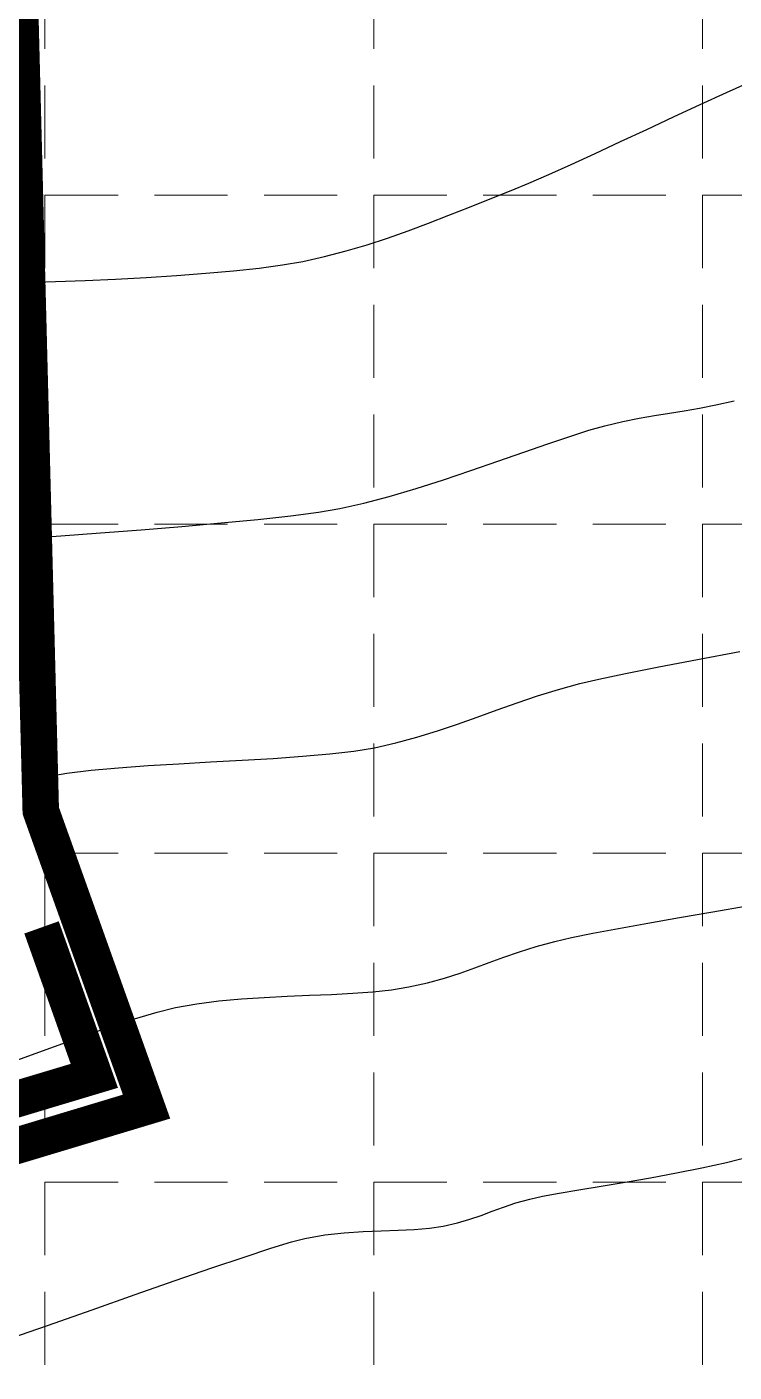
# Model space of a CAD drawing. Header units: inches. Extents: x 2547543 to 2548696, y 7125653 to 7126375.
# Drawn here: x 2548298.6 to 2548337.3, y 7125914 to 7125987.6 of the extents above; entities that cross this region are included whole.
import ezdxf

# ---------------------------------------------------------------- set-up
doc = ezdxf.new("R2010")
doc.units = ezdxf.units.IN
doc.header["$MEASUREMENT"] = 0
doc.linetypes.add('HIDDEN', pattern=[0.375, 0.25, -0.125])
for name, color, linetype in [('CONT-MJR', 6, 'Continuous'), ('CONT-MNR', 14, 'Continuous'), ('GRID', 254, 'HIDDEN'), ('LIMITS OF DISTURBANCE', 1, 'HIDDEN'), ('SILT FENCE', 200, 'Continuous')]:
    doc.layers.add(name, color=color, linetype=linetype)

msp = doc.modelspace()

# ---------------------------------------------------------------- linework, layer by layer
at = {"layer": 'CONT-MJR', "color": 35, "extrusion": (0.1730064823222694, -0.9849206856770114, 0), "elevation": -6577606.210965239}
msp.add_lwpolyline([(3742742.654670035, 575), (3742744.561830706, 575)], dxfattribs=at)
at = {"layer": 'CONT-MJR', "color": 35, "extrusion": (0.1731990999776842, -0.9848868319593476, 0), "elevation": -6576874.118970679}
msp.add_lwpolyline([(3744025.347935601, 575.0000000000005), (3744027.108918566, 575.0000000000005)], dxfattribs=at)
at = {"layer": 'CONT-MJR', "color": 35, "extrusion": (-0.1720998977534309, 0.9850795019658356, 0), "elevation": 6581048.20840605}
msp.add_lwpolyline([(-3736685.248684851, 575), (-3736687.105478665, 575)], dxfattribs=at)
at = {"layer": 'CONT-MJR', "color": 35, "extrusion": (0.1967976897125672, -0.9804441184095075, 0), "elevation": -6485078.612092289}
msp.add_lwpolyline([(3900861.682558653, 575.0000000000009), (3900862.883808587, 575.0000000000009)], dxfattribs=at)
at = {"layer": 'CONT-MJR', "color": 35, "extrusion": (-0.1838121912659834, 0.9829613819179254, 0), "elevation": 6536107.805585239}
msp.add_lwpolyline([(-3814743.844225966, 575), (-3814745.277347771, 575)], dxfattribs=at)
at = {"layer": 'CONT-MJR', "color": 35, "extrusion": (0.176751023805519, -0.984255594641809, 0), "elevation": -6563324.47741225}
msp.add_lwpolyline([(3767725.916448893, 575.0000000000009), (3767727.536190992, 575.0000000000009)], dxfattribs=at)
at = {"layer": 'CONT-MJR', "color": 35, "extrusion": (0.3010627772574777, -0.9536043226359738, 0), "elevation": -6028118.330652302}
msp.add_lwpolyline([(4575448.648657016, 575), (4575449.613280433, 575)], dxfattribs=at)
at = {"layer": 'CONT-MJR', "color": 35, "elevation": 575}
for points in [[(2548326.482964423, 7125937.265247042), (2548327.503524145, 7125937.544440051)], [(2548320.533253249, 7125935.276676053), (2548321.458402715, 7125935.529434351)], [(2548309.104546922, 7125934.281114235), (2548310.341146103, 7125934.39519538)], [(2548311.59135864, 7125934.478014533), (2548312.840680161, 7125934.539872593)], [(2548312.840680161, 7125934.539872593), (2548314.074606289, 7125934.591070458)], [(2548299.850462907, 7125931.700190539), (2548301.525647657, 7125932.300974241)], [(2548298.0895087, 7125931.057333926), (2548299.850462907, 7125931.700190539)]]:
    msp.add_lwpolyline(points, dxfattribs=at)
at = {"layer": 'CONT-MJR', "color": 35, "extrusion": (0.2219914610413627, -0.9750486096727287, 0), "elevation": -6382428.549601756}
msp.add_lwpolyline([(4066640.47608174, 575), (4066641.400553965, 575)], dxfattribs=at)
at = {"layer": 'CONT-MJR', "color": 35, "extrusion": (0.3481215474051417, -0.9374494056919817, 0), "elevation": -5793078.362143241}
msp.add_lwpolyline([(4869615.889007838, 575.0000000000005), (4869616.733766304, 575.0000000000005)], dxfattribs=at)
at = {"layer": 'CONT-MJR', "color": 35, "extrusion": (0.3468062164318202, -0.9379368039714858, 0), "elevation": -5799903.420642899}
msp.add_lwpolyline([(4861485.817620352, 575.0000000000005), (4861486.676471774, 575.0000000000005)], dxfattribs=at)
at = {"layer": 'CONT-MJR', "color": 35, "extrusion": (0.3301158040414158, -0.9439404408764833, 0), "elevation": -5885217.547463113}
msp.add_lwpolyline([(4757851.070948943, 575.0000000000009), (4757851.969521109, 575.0000000000009)], dxfattribs=at)
at = {"layer": 'CONT-MJR', "color": 35, "extrusion": (0.3037407654767888, -0.9527547152271536, 0), "elevation": -6015239.565617116}
msp.add_lwpolyline([(4592362.397856358, 575.0000000000009), (4592363.291810345, 575.0000000000009)], dxfattribs=at)
at = {"layer": 'CONT-MJR', "color": 35, "extrusion": (0.3332056981465283, -0.9428541577161786, 0), "elevation": -5869602.683111621}
msp.add_lwpolyline([(4777098.698806793, 575), (4777099.555045785, 575)], dxfattribs=at)
at = {"layer": 'CONT-MJR', "color": 35, "extrusion": (0.1079663326481201, -0.9941545508694891, 0), "elevation": -6809147.995321005}
msp.add_lwpolyline([(3302782.523713205, 575), (3302783.557054375, 575)], dxfattribs=at)
at = {"layer": 'CONT-MJR', "color": 35, "extrusion": (0.160150893076132, -0.9870925445199743, 0), "elevation": -6625841.713633012}
msp.add_lwpolyline([(3656651.095307502, 575.0000000000009), (3656652.04697467, 575.0000000000009)], dxfattribs=at)
at = {"layer": 'CONT-MJR', "color": 35, "extrusion": (0.2175026403425353, -0.9760597325184692, 0), "elevation": -6401072.035674673}
msp.add_lwpolyline([(4037221.742840854, 575), (4037222.795645545, 575)], dxfattribs=at)
at = {"layer": 'CONT-MJR', "color": 35, "extrusion": (0.1277379886529164, -0.9918079482716942, 0), "elevation": -6742042.379390102}
msp.add_lwpolyline([(3437684.518421994, 575.0000000000009), (3437685.736885159, 575.0000000000009)], dxfattribs=at)
at = {"layer": 'CONT-MJR', "color": 35, "extrusion": (0.06609918742758614, -0.9978130573516328, 0), "elevation": -6941909.14249399}
msp.add_lwpolyline([(3013755.805764478, 575.0000000000009), (3013757.05871715, 575.0000000000009)], dxfattribs=at)
at = {"layer": 'CONT-MJR', "color": 35, "extrusion": (0.04218620851143635, -0.9991097656471134, 0), "elevation": -7012087.130397097}
msp.add_lwpolyline([(2846661.640372886, 575.0000000000009), (2846662.84547207, 575.0000000000009)], dxfattribs=at)
at = {"layer": 'CONT-MJR', "color": 35, "extrusion": (0.05234191566084441, -0.9986292224168853, 0), "elevation": -6982782.867051721}
msp.add_lwpolyline([(2917807.175205486, 575), (2917808.336419478, 575)], dxfattribs=at)
at = {"layer": 'CONT-MJR', "color": 35, "extrusion": (0.07341059265510896, -0.9973018023076193, 0), "elevation": -6919634.102113294}
msp.add_lwpolyline([(3064559.666467744, 575.0000000000009), (3064560.770159435, 575.0000000000009)], dxfattribs=at)
at = {"layer": 'CONT-MJR', "color": 35, "extrusion": (0.2852251340731263, -0.9584605484280336, 0), "elevation": -6103085.451776494}
msp.add_lwpolyline([(4474944.601829205, 575), (4474945.881308669, 575)], dxfattribs=at)
at = {"layer": 'CONT-MJR', "color": 35, "extrusion": (0.2394374216250859, -0.9709117988393853, 0), "elevation": -6308493.325709037}
msp.add_lwpolyline([(4180395.272197582, 575), (4180396.315406596, 575)], dxfattribs=at)
at = {"layer": 'CONT-MJR', "color": 35, "extrusion": (0.1752330144012601, -0.9845269882861759, 0), "elevation": -6569126.78902478}
msp.add_lwpolyline([(3757575.631187956, 575.0000000000009), (3757576.815370168, 575.0000000000009)], dxfattribs=at)
at = {"layer": 'CONT-MJR', "color": 35, "extrusion": (0.3278192070754791, -0.944740476253878, 0), "elevation": -5896774.49024825}
msp.add_lwpolyline([(4743501.073557771, 575), (4743502.72214914, 575)], dxfattribs=at)
at = {"layer": 'CONT-MJR', "color": 35, "extrusion": (0.311689341408264, -0.9501840634595398, 0), "elevation": -5976668.913502553}
msp.add_lwpolyline([(4642434.292723056, 575), (4642435.774407493, 575)], dxfattribs=at)
at = {"layer": 'CONT-MNR', "color": 35}
for points, elevation in [([(2548336.905621183, 7125983.99667751), (2548338.316028325, 7125984.626836499)], 578), ([(2548335.456822409, 7125983.334396524), (2548336.905621183, 7125983.99667751)], 578), ([(2548333.991474813, 7125982.654508223), (2548335.456822409, 7125983.334396524)], 578), ([(2548332.5314212, 7125981.971527282), (2548333.991474813, 7125982.654508223)], 578), ([(2548329.714567164, 7125980.654346207), (2548331.098504382, 7125981.299968384)], 578), ([(2548331.098504382, 7125981.299968384), (2548332.5314212, 7125981.971527282)], 578), ([(2548323.953900496, 7125978.166573214), (2548325.105470474, 7125978.621518295)], 578), ([(2548325.105470474, 7125978.621518295), (2548326.075061203, 7125979.018246795)], 578), ([(2548319.46782345, 7125976.420859396), (2548320.582819242, 7125976.837086469)], 578), ([(2548312.593021583, 7125974.553421156), (2548313.699172563, 7125974.746294492)], 578), ([(2548313.699172563, 7125974.746294492), (2548314.897903931, 7125975.011845736)], 578), ([(2548314.897903931, 7125975.011845736), (2548316.068381224, 7125975.316623551)], 578), ([(2548305.127117494, 7125973.87230528), (2548306.780543274, 7125973.97533026)], 578), ([(2548309.905692349, 7125974.228436366), (2548311.318750686, 7125974.381258639)], 578), ([(2548311.318750686, 7125974.381258639), (2548312.593021583, 7125974.553421156)], 578), ([(2548298.592163923, 7125973.585079122), (2548300.155424925, 7125973.640895744)], 578), ([(2548303.452234189, 7125973.783138248), (2548305.127117494, 7125973.87230528)], 578), ([(2548335.423166557, 7125966.71398689), (2548336.324696844, 7125966.889638759)], 577), ([(2548331.226548348, 7125965.9804275), (2548332.126133607, 7125966.162535772)], 577), ([(2548332.965068242, 7125966.310538931), (2548333.77387207, 7125966.440843892)], 577), ([(2548325.796106007, 7125964.304888107), (2548327.120665737, 7125964.763856373)], 577), ([(2548319.902097881, 7125962.323708739), (2548321.402328948, 7125962.802578255)], 577), ([(2548311.23860287, 7125960.630837806), (2548313.038229714, 7125960.827764566)], 577), ([(2548313.038229714, 7125960.827764566), (2548314.559096224, 7125961.025064245)], 577), ([(2548302.617681283, 7125959.894588526), (2548304.849754898, 7125960.066159325)], 577), ([(2548331.370255822, 7125952.192136977), (2548333.193694575, 7125952.556179431)], 576), ([(2548328.869658399, 7125951.646123625), (2548329.905430635, 7125951.884929716)], 576), ([(2548329.905430635, 7125951.884929716), (2548331.370255822, 7125952.192136977)], 576), ([(2548324.343560578, 7125950.205276938), (2548325.439921413, 7125950.595158788)], 576), ([(2548322.166447154, 7125949.424751399), (2548323.255442437, 7125949.81188678)], 576), ([(2548316.499467301, 7125947.951868813), (2548317.619297964, 7125948.134019332)], 576), ([(2548318.803000137, 7125948.398504757), (2548319.949345838, 7125948.708297301)], 576), ([(2548315.176000512, 7125947.798998447), (2548316.499467301, 7125947.951868813)], 576), ([(2548300.781515548, 7125946.738896047), (2548302.115796073, 7125946.901483945)], 576), ([(2548302.115796073, 7125946.901483945), (2548303.610822751, 7125947.038704214)], 576), ([(2548303.610822751, 7125947.038704214), (2548305.226108662, 7125947.156628828)], 576), ([(2548305.226108662, 7125947.156628828), (2548306.921166887, 7125947.261329766)], 576), ([(2548328.821257248, 7125923.950372518), (2548330.040601805, 7125924.153146502)], 574), ([(2548326.832623985, 7125923.59576464), (2548327.739588873, 7125923.764774277)], 574), ([(2548315.971322726, 7125921.601130937), (2548316.998888996, 7125921.67210119)], 574), ([(2548320.631302695, 7125921.847662365), (2548321.392008006, 7125921.961357174)], 574), ([(2548313.078189398, 7125921.09863321), (2548313.811944148, 7125921.291056219)], 574), ([(2548313.811944148, 7125921.291056219), (2548314.907145425, 7125921.480574911)], 574), ([(2548310.485881804, 7125920.269581281), (2548311.953184479, 7125920.751516632)], 574)]:
    msp.add_lwpolyline(points, dxfattribs=dict(at, elevation=elevation))
at = {"layer": 'CONT-MNR', "color": 35, "extrusion": (0.4185550991143484, -0.9081914054897117, 0), "elevation": -5405137.989706481}
msp.add_lwpolyline([(5296985.238333857, 578.0000000000005), (5296986.684190755, 578.0000000000005)], dxfattribs=at)
at = {"layer": 'CONT-MNR', "color": 35, "extrusion": (0.4109872427158952, -0.911641095127236, 0), "elevation": -5449005.792637619}
msp.add_lwpolyline([(5251846.447963845, 578.0000000000009), (5251847.786702957, 578.0000000000009)], dxfattribs=at)
at = {"layer": 'CONT-MNR', "color": 35, "extrusion": (0.3986422668959884, -0.9171065058345337, 0), "elevation": -5519411.234721963}
msp.add_lwpolyline([(5177802.852113564, 578), (5177804.058016649, 578)], dxfattribs=at)
at = {"layer": 'CONT-MNR', "color": 35, "extrusion": (0.3685077802809678, -0.9296246639759479, 0), "elevation": -5685407.852456041}
msp.add_lwpolyline([(4994960.768542022, 578.0000000000009), (4994961.975239702, 578.0000000000009)], dxfattribs=at)
at = {"layer": 'CONT-MNR', "color": 35, "extrusion": (0.3703774243023964, -0.9288813506401787, 0), "elevation": -5675346.561665188}
msp.add_lwpolyline([(5006390.814534402, 578), (5006392.035138315, 578)], dxfattribs=at)
at = {"layer": 'CONT-MNR', "color": 35, "extrusion": (0.3616591912865109, -0.9323103717957809, 0), "elevation": -5721998.553271036}
msp.add_lwpolyline([(4953000.730050152, 578.0000000000009), (4953001.926549893, 578.0000000000009)], dxfattribs=at)
at = {"layer": 'CONT-MNR', "color": 35, "extrusion": (0.3326748292283883, -0.9430415992934049, 0), "elevation": -5872330.456676798}
msp.add_lwpolyline([(4773803.067445026, 578.0000000000009), (4773804.255341667, 578.0000000000009)], dxfattribs=at)
at = {"layer": 'CONT-MNR', "color": 35, "extrusion": (0.2835641317184923, -0.9589532747755428, 0), "elevation": -6110866.332571039}
msp.add_lwpolyline([(4464387.042243076, 578.0000000000009), (4464388.239357397, 578.0000000000009)], dxfattribs=at)
at = {"layer": 'CONT-MNR', "color": 35, "extrusion": (0.3105633331382777, -0.9505526898126391, 0), "elevation": -5982201.438822581}
msp.add_lwpolyline([(4635376.536120003, 578), (4635377.726195622, 578)], dxfattribs=at)
at = {"layer": 'CONT-MNR', "color": 35, "extrusion": (0.07358683628534797, -0.9972888134966287, 0), "elevation": -6919132.297000289}
msp.add_lwpolyline([(3065775.725889694, 578), (3065777.332882327, 578)], dxfattribs=at)
at = {"layer": 'CONT-MNR', "color": 35, "extrusion": (0.08822696714617694, -0.9961003976849861, 0), "elevation": -6873356.108510631}
msp.add_lwpolyline([(3167074.076147762, 578), (3167075.604621498, 578)], dxfattribs=at)
at = {"layer": 'CONT-MNR', "color": 35, "extrusion": (0.04019501088454699, -0.999191854000017, 0), "elevation": -7017785.861317473}
msp.add_lwpolyline([(2832669.344906363, 578.0000000000009), (2832670.976025459, 578.0000000000009)], dxfattribs=at)
at = {"layer": 'CONT-MNR', "color": 35, "extrusion": (0.04594977684560732, -0.9989437511731273, 0), "elevation": -7001353.006724435}
msp.add_lwpolyline([(2873047.046074116, 578.0000000000005), (2873048.714845101, 578.0000000000005)], dxfattribs=at)
at = {"layer": 'CONT-MNR', "color": 35, "extrusion": (0.1574464767525372, -0.9875275221269596, 0), "elevation": -6635861.807800785}
msp.add_lwpolyline([(3638508.046832016, 577), (3638508.866244959, 577)], dxfattribs=at)
at = {"layer": 'CONT-MNR', "color": 35, "extrusion": (0.1690913356064282, -0.9856003856649177, 0), "elevation": -6592454.101264442}
msp.add_lwpolyline([(3716578.75265599, 577.0000000000009), (3716579.605031524, 577.0000000000009)], dxfattribs=at)
at = {"layer": 'CONT-MNR', "color": 35, "extrusion": (0.2195576384287984, -0.9755995302415685, 0), "elevation": -6392583.244675783}
msp.add_lwpolyline([(4050716.183082662, 577.0000000000009), (4050717.20140904, 577.0000000000009)], dxfattribs=at)
at = {"layer": 'CONT-MNR', "color": 35, "extrusion": (0.2285749984761186, -0.9735263068205412, 0), "elevation": -6354830.53722947}
msp.add_lwpolyline([(4109684.132956244, 577.0000000000009), (4109685.150654162, 577.0000000000009)], dxfattribs=at)
at = {"layer": 'CONT-MNR', "color": 35, "extrusion": (0.1737350962965349, -0.9847924229576677, 0), "elevation": -6574862.755788581}
msp.add_lwpolyline([(3747608.586449981, 577), (3747609.438339797, 577)], dxfattribs=at)
at = {"layer": 'CONT-MNR', "color": 35, "extrusion": (0.3200788588472869, -0.9473909035445816, 0), "elevation": -5935408.559504459}
msp.add_lwpolyline([(4695132.6031758, 577), (4695133.872289173, 577)], dxfattribs=at)
at = {"layer": 'CONT-MNR', "color": 35, "extrusion": (0.3037315046919529, -0.9527576675406828, 0), "elevation": -6015310.358417026}
msp.add_lwpolyline([(4592319.472649608, 577), (4592320.573469956, 577)], dxfattribs=at)
at = {"layer": 'CONT-MNR', "color": 35, "extrusion": (0.2711485822992311, -0.9625375038496511, 0), "elevation": -6168033.152747011}
msp.add_lwpolyline([(4385058.036583819, 577), (4385058.934175256, 577)], dxfattribs=at)
at = {"layer": 'CONT-MNR', "color": 35, "extrusion": (0.3251359585561551, -0.9456672821102411, 0), "elevation": -5910238.940558368}
msp.add_lwpolyline([(4726772.505948573, 577), (4726774.065727335, 577)], dxfattribs=at)
at = {"layer": 'CONT-MNR', "color": 35, "extrusion": (0.3286857464437894, -0.9444393469591835, 0), "elevation": -5892442.708087911}
msp.add_lwpolyline([(4748940.548672583, 577), (4748942.047397545, 577)], dxfattribs=at)
at = {"layer": 'CONT-MNR', "color": 35, "extrusion": (0.3170585183565022, -0.9484059763295356, 0), "elevation": -5950338.700948603}
msp.add_lwpolyline([(4676190.455626247, 577), (4676192.040696914, 577)], dxfattribs=at)
at = {"layer": 'CONT-MNR', "color": 35, "extrusion": (0.2851348535106091, -0.9584874100964933, 0), "elevation": -6103530.350113933}
msp.add_lwpolyline([(4474391.237011607, 577.0000000000005), (4474392.766351957, 577.0000000000005)], dxfattribs=at)
at = {"layer": 'CONT-MNR', "color": 35, "extrusion": (0.2194597641048817, -0.9756215515962272, 0), "elevation": -6392988.572796397}
msp.add_lwpolyline([(4050053.517769507, 577.0000000000009), (4050054.853475714, 577.0000000000009)], dxfattribs=at)
at = {"layer": 'CONT-MNR', "color": 35, "extrusion": (0.2581656818853909, -0.9661006576421792, 0), "elevation": -6226508.099228445}
msp.add_lwpolyline([(4301609.477661831, 577), (4301610.92694943, 577)], dxfattribs=at)
at = {"layer": 'CONT-MNR', "color": 35, "extrusion": (0.1641087570485658, -0.9864422516599615, 0), "elevation": -6611148.303943455}
msp.add_lwpolyline([(3683197.758212558, 577), (3683198.948192729, 577)], dxfattribs=at)
at = {"layer": 'CONT-MNR', "color": 35, "extrusion": (0.08124926639261555, -0.9966938129188231, 0), "elevation": -6895352.409460276}
msp.add_lwpolyline([(3118858.704900258, 577.0000000000009), (3118860.938636515, 577.0000000000009)], dxfattribs=at)
at = {"layer": 'CONT-MNR', "color": 35, "extrusion": (0.08748356226773976, -0.9961659632475639, 0), "elevation": -6875704.073393036}
msp.add_lwpolyline([(3161941.160162342, 577.0000000000009), (3161943.320815508, 577.0000000000009)], dxfattribs=at)
at = {"layer": 'CONT-MNR', "color": 35, "extrusion": (0.09614705590518366, -0.9953671401250724, 0), "elevation": -6847934.430639128}
msp.add_lwpolyline([(3221643.385384314, 577), (3221645.404868021, 577)], dxfattribs=at)
at = {"layer": 'CONT-MNR', "color": 35, "extrusion": (0.07073588490892029, -0.997495079980925, 0), "elevation": -6927853.488913348}
msp.add_lwpolyline([(3045976.183180863, 577), (3045978.227040832, 577)], dxfattribs=at)
at = {"layer": 'CONT-MNR', "color": 35, "extrusion": (0.07321301418432395, -0.9973163262245566, 0), "elevation": -6920267.22720031}
msp.add_lwpolyline([(3063174.632239088, 577.0000000000009), (3063176.807613751, 577.0000000000009)], dxfattribs=at)
at = {"layer": 'CONT-MNR', "color": 35, "extrusion": (0.1868392637818511, -0.9823904974649622, 0), "elevation": -6524339.386367765}
msp.add_lwpolyline([(3834868.194105028, 576), (3834870.565206685, 576)], dxfattribs=at)
at = {"layer": 'CONT-MNR', "color": 35, "extrusion": (0.1902963268607675, -0.9817266971939289, 0), "elevation": -6510799.420961224}
msp.add_lwpolyline([(3857809.326420476, 576.0000000000009), (3857811.477337776, 576.0000000000009)], dxfattribs=at)
at = {"layer": 'CONT-MNR', "color": 35, "extrusion": (0.2961845178657542, -0.955130740462598, 0), "elevation": -6051439.956510354}
msp.add_lwpolyline([(4544581.381031707, 576.0000000000009), (4544582.574800968, 576.0000000000009)], dxfattribs=at)
at = {"layer": 'CONT-MNR', "color": 35, "extrusion": (0.2631964655730737, -0.9647422559988974, 0), "elevation": -6203995.515608447}
msp.add_lwpolyline([(4334004.611066411, 576.0000000000009), (4334005.829845731, 576.0000000000009)], dxfattribs=at)
at = {"layer": 'CONT-MNR', "color": 35, "extrusion": (0.3203351138530479, -0.9473042884061883, 0), "elevation": -5934125.437832706}
msp.add_lwpolyline([(4696731.812703526, 576), (4696732.988379993, 576)], dxfattribs=at)
at = {"layer": 'CONT-MNR', "color": 35, "extrusion": (0.339995076800853, -0.9404272155521565, 0), "elevation": -5835019.778809548}
msp.add_lwpolyline([(4819300.397014007, 576), (4819301.554060641, 576)], dxfattribs=at)
at = {"layer": 'CONT-MNR', "color": 35, "extrusion": (0.2951028584778518, -0.9554654901764904, 0), "elevation": -6056581.574177718}
msp.add_lwpolyline([(4537719.602713341, 576.0000000000009), (4537720.772937774, 576.0000000000009)], dxfattribs=at)
at = {"layer": 'CONT-MNR', "color": 35, "extrusion": (0.3199393381221717, -0.9474380295945202, 0), "elevation": -5936086.974721511}
msp.add_lwpolyline([(4694247.714635612, 576.0000000000009), (4694248.874597764, 576.0000000000009)], dxfattribs=at)
at = {"layer": 'CONT-MNR', "color": 35, "extrusion": (-0.2180620794013081, 0.975934900250615, 0), "elevation": 6398770.042326111}
msp.add_lwpolyline([(-4040891.169406572, 576.0000000000009), (-4040892.382297075, 576.0000000000009)], dxfattribs=at)
at = {"layer": 'CONT-MNR', "color": 35, "extrusion": (0.05557560195245533, -0.9984544819207445, 0), "elevation": -6973310.290913385}
msp.add_lwpolyline([(2940399.012363098, 576), (2940400.748187938, 576)], dxfattribs=at)
at = {"layer": 'CONT-MNR', "color": 35, "extrusion": (0.05987732065904336, -0.9982057435572559, 0), "elevation": -6960575.679935975}
msp.add_lwpolyline([(2970420.70710304, 576), (2970422.401597043, 576)], dxfattribs=at)
at = {"layer": 'CONT-MNR', "color": 35, "extrusion": (0.0697529495439747, -0.9975642966896499, 0), "elevation": -6930838.578810817}
msp.add_lwpolyline([(3039161.008320117, 576), (3039162.621527691, 576)], dxfattribs=at)
at = {"layer": 'CONT-MNR', "color": 35, "extrusion": (0.08688981992914056, -0.9962179275603715, 0), "elevation": -6877574.301456243}
msp.add_lwpolyline([(3157848.092225477, 576.0000000000009), (3157849.584485305, 576.0000000000009)], dxfattribs=at)
at = {"layer": 'CONT-MNR', "color": 35, "extrusion": (0.1687870185095851, -0.9856525464800692, 0), "elevation": -6593587.458096583}
msp.add_lwpolyline([(3714505.309073884, 576.0000000000005), (3714506.458614315, 576.0000000000005)], dxfattribs=at)
at = {"layer": 'CONT-MNR', "color": 35, "extrusion": (0.05615686402066369, -0.9984219582037269, 0), "elevation": -6971597.293458464}
msp.add_lwpolyline([(2944456.43770847, 576), (2944458.174793279, 576)], dxfattribs=at)
at = {"layer": 'CONT-MNR', "color": 35, "extrusion": (0.2338597051587122, -0.9722703524756272, 0), "elevation": -6332401.954455021}
msp.add_lwpolyline([(4144106.71648068, 576.0000000000009), (4144107.955389293, 576.0000000000009)], dxfattribs=at)
at = {"layer": 'CONT-MNR', "color": 35, "extrusion": (0.2148274951463777, -0.976652009330413, 0), "elevation": -6412096.569980563}
msp.add_lwpolyline([(4019681.6895435, 574), (4019683.074188037, 574)], dxfattribs=at)
at = {"layer": 'CONT-MNR', "color": 35, "extrusion": (0.2434004383672244, -0.9699258871700678, 0), "elevation": -6291353.239193276}
msp.add_lwpolyline([(4206151.311990877, 574), (4206152.619130144, 574)], dxfattribs=at)
at = {"layer": 'CONT-MNR', "color": 35, "extrusion": (0.170136927125716, -0.9854204310994464, 0), "elevation": -6588466.201307342}
msp.add_lwpolyline([(3723560.663810729, 574), (3723562.067896697, 574)], dxfattribs=at)
at = {"layer": 'CONT-MNR', "color": 35, "extrusion": (0.1798457579529839, -0.9836948222626349, 0), "elevation": -6551428.311320318}
msp.add_lwpolyline([(3788349.038945462, 574.0000000000009), (3788350.47252957, 574.0000000000009)], dxfattribs=at)
at = {"layer": 'CONT-MNR', "color": 35, "extrusion": (0.1943592001058502, -0.9809304263474623, 0), "elevation": -6494744.333380428}
msp.add_lwpolyline([(3884727.566394734, 574), (3884728.993383013, 574)], dxfattribs=at)
at = {"layer": 'CONT-MNR', "color": 35, "extrusion": (0.1691137401857701, -0.9855965416337356, 0), "elevation": -6592328.583246153}
msp.add_lwpolyline([(3716714.62722775, 574), (3716715.724703573, 574)], dxfattribs=at)
at = {"layer": 'CONT-MNR', "color": 35, "extrusion": (0.1647900817701093, -0.9863286617300547, 0), "elevation": -6608563.717794867}
msp.add_lwpolyline([(3687772.582477883, 574), (3687773.920767527, 574)], dxfattribs=at)
at = {"layer": 'CONT-MNR', "color": 35, "extrusion": (0.3143872834745289, -0.9492948098401814, 0), "elevation": -5963440.845394023}
msp.add_lwpolyline([(4659410.981802531, 574), (4659411.694105315, 574)], dxfattribs=at)
at = {"layer": 'CONT-MNR', "color": 35, "extrusion": (0.2691972685044563, -0.9630850588757671, 0), "elevation": -6176867.962967461}
msp.add_lwpolyline([(4372533.158221371, 574.0000000000009), (4372533.954424716, 574.0000000000009)], dxfattribs=at)
at = {"layer": 'CONT-MNR', "color": 35, "extrusion": (0.2149377048937322, -0.9766277607230992, 0), "elevation": -6411643.283692205}
msp.add_lwpolyline([(4020395.679185754, 574.0000000000009), (4020396.391057894, 574.0000000000009)], dxfattribs=at)
at = {"layer": 'CONT-MNR', "color": 35, "extrusion": (0.3257154772991453, -0.9454678354379856, 0), "elevation": -5907302.177155822}
msp.add_lwpolyline([(4730380.478514578, 574.0000000000005), (4730381.138379697, 574.0000000000005)], dxfattribs=at)
at = {"layer": 'CONT-MNR', "color": 35, "extrusion": (-0.3476753157610371, 0.937614992846458, 0), "elevation": 5795382.657332294}
msp.add_lwpolyline([(-4866853.663472989, 574.0000000000009), (-4866854.308428748, 574.0000000000009)], dxfattribs=at)
at = {"layer": 'CONT-MNR', "color": 35, "extrusion": (0.3430769700208468, -0.9393072940424316, 0), "elevation": -5819159.940112837}
msp.add_lwpolyline([(4838399.383656261, 574.0000000000009), (4838400.046011264, 574.0000000000009)], dxfattribs=at)
at = {"layer": 'CONT-MNR', "color": 35, "extrusion": (0.04133129505320607, -0.9991454969368699, 0), "elevation": -7014507.308434577}
msp.add_lwpolyline([(2840663.025363269, 574.0000000000005), (2840664.011574175, 574.0000000000005)], dxfattribs=at)
at = {"layer": 'CONT-MNR', "color": 35, "extrusion": (0.03190560326534975, -0.9994908866419315, 0), "elevation": -7040988.188330336}
msp.add_lwpolyline([(2774377.432601326, 574.0000000000009), (2774378.370661953, 574.0000000000009)], dxfattribs=at)
at = {"layer": 'CONT-MNR', "color": 35, "extrusion": (0.04347145430242388, -0.9990546695055444, 0), "elevation": -7008406.26210861}
msp.add_lwpolyline([(2855684.099658245, 574.0000000000005), (2855684.984705763, 574.0000000000005)], dxfattribs=at)
at = {"layer": 'CONT-MNR', "color": 35, "extrusion": (0.08019645200328177, -0.9967790773717542, 0), "elevation": -6898603.531538881}
msp.add_lwpolyline([(3111585.509234228, 574.0000000000009), (3111586.3371525, 574.0000000000009)], dxfattribs=at)
at = {"layer": 'CONT-MNR', "color": 35, "extrusion": (0.2239636680877646, -0.9745974940336516, 0), "elevation": -6374174.279797431}
msp.add_lwpolyline([(4079535.263616059, 574), (4079536.055728324, 574)], dxfattribs=at)
at = {"layer": 'CONT-MNR', "color": 35, "extrusion": (0.2814183249862398, -0.9595851845260739, 0), "elevation": -6120784.755524127}
msp.add_lwpolyline([(4450697.266245151, 574.0000000000009), (4450697.974507502, 574.0000000000009)], dxfattribs=at)
at = {"layer": 'CONT-MNR', "color": 35, "extrusion": (0.2948315825549795, -0.9555492336494894, 0), "elevation": -6057845.26715756}
msp.add_lwpolyline([(4535984.02629628, 574.0000000000009), (4535985.203634799, 574.0000000000009)], dxfattribs=at)
at = {"layer": 'CONT-MNR', "color": 35, "extrusion": (0.1125656471797736, -0.9936442900127785, 0), "elevation": -6793778.473511976}
msp.add_lwpolyline([(3334252.519852662, 574), (3334253.590836828, 574)], dxfattribs=at)
at = {"layer": 'CONT-MNR', "color": 35, "extrusion": (0.3210631581093618, -0.9470577851983705, 0), "elevation": -5930489.655569412}
msp.add_lwpolyline([(4701265.891872909, 574.0000000000005), (4701267.750944285, 574.0000000000005)], dxfattribs=at)
at = {"layer": 'CONT-MNR', "color": 35, "extrusion": (0.3262245554205473, -0.9452923037032864, 0), "elevation": -5904756.142449305}
msp.add_lwpolyline([(4733544.481532775, 574), (4733546.602613155, 574)], dxfattribs=at)
at = {"layer": 'CONT-MNR', "color": 35, "extrusion": (0.3291935187261461, -0.9442624779311621, 0), "elevation": -5889851.858289191}
msp.add_lwpolyline([(4752074.431199011, 574), (4752076.76156957, 574)], dxfattribs=at)
at = {"layer": 'CONT-MNR', "color": 35, "extrusion": (0.3307169016012553, -0.9437300095870989, 0), "elevation": -5882175.488952169}
msp.add_lwpolyline([(4761570.554579401, 574), (4761573.041487275, 574)], dxfattribs=at)
at = {"layer": 'CONT-MNR', "color": 35, "extrusion": (-0.3311516711890904, 0.9435775382387356, 0), "elevation": 5879981.066433893}
msp.add_lwpolyline([(-4764277.553000478, 574), (-4764280.143678183, 574)], dxfattribs=at)
at = {"layer": 'CONT-MNR', "color": 35, "extrusion": (0.3306526503325654, -0.9437525230843362, 0), "elevation": -5882499.648551296}
msp.add_lwpolyline([(4761164.844186826, 574.0000000000009), (4761167.485863026, 574.0000000000009)], dxfattribs=at)
at = {"layer": 'GRID', "color": 252, "linetype": 'HIDDEN', "lineweight": 0, "ltscale": 16}
for p, q in [((2548299.583313591, 7126356.376313465), (2548299.583313591, 7125726.296813901)), ((2548317.583313591, 7126356.376313465), (2548317.583313591, 7125726.296813901)), ((2548335.583313591, 7126356.376313465), (2548335.583313591, 7125726.296813901)), ((2547561.583313602, 7125978.37631347), (2548677.583313586, 7125978.37631347)), ((2547561.583313602, 7125960.37631347), (2548677.583313586, 7125960.37631347)), ((2547561.583313602, 7125942.37631347), (2548677.583313586, 7125942.37631347)), ((2547561.583313602, 7125924.376313471), (2548677.583313586, 7125924.376313471))]:
    msp.add_line(p, q, dxfattribs=at)
at = {"layer": 'LIMITS OF DISTURBANCE', "color": 1, "ltscale": 60, "const_width": 2}
msp.add_lwpolyline([(2547967.954697454, 7126013.196141268), (2547973.363180194, 7125907.08563582), (2547973.905160983, 7125899.71725772), (2547973.905160983, 7125899.71725772), (2548217.576583167, 7125914.470785707), (2548235.181018622, 7125907.431437847), (2548305.145239341, 7125928.501275192), (2548299.352715652, 7125944.690279533), (2548299.352715652, 7125944.690279533), (2548297.334525043, 7126023.04580101), (2548289.109176521, 7126123.768545461), (2548242.752504996, 7126178.872915617), (2548190.989095759, 7126165.783801441), (2548158.767342761, 7126105.378208232), (2548157.321084304, 7126106.061658075, 0.5593995445289427), (2548084.211959569, 7126057.953686372), (2548033.93825647, 7126055.827996069), (2548036.387905852, 7126016.034942284), (2547967.954697454, 7126013.196141268)], format="xyb", close=True, dxfattribs=at)
at = {"layer": 'SILT FENCE', "ltscale": 60, "const_width": 2}
msp.add_lwpolyline([(2547975.841348776, 7125907.322654696), (2547976.012900911, 7125902.263686043), (2548118.600467875, 7125910.896980291), (2548218.604574398, 7125916.866866249), (2548235.222198039, 7125910.071090102), (2548302.284378363, 7125930.185571211), (2548299.393388013, 7125938.306453394)], dxfattribs=at)

doc.saveas('drawing.dxf')
